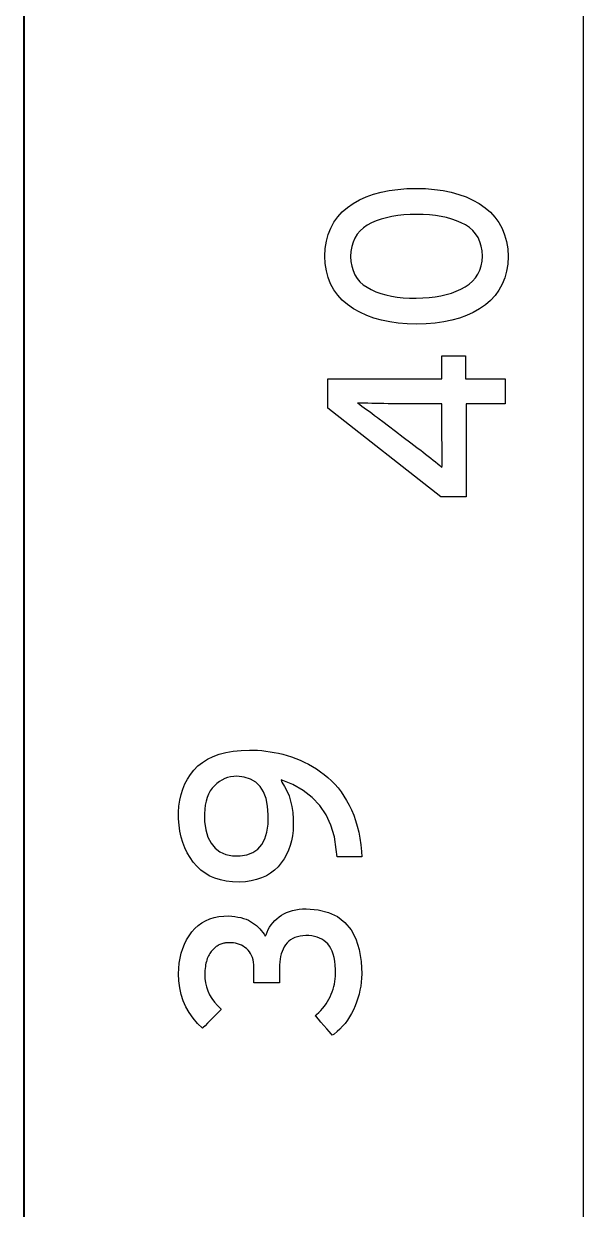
# Model space of a CAD drawing. Extents: x 1 to 47.7, y 0.2 to 35.
# Drawn here: x 35.922 to 36.228, y 15.757 to 16.405 of the extents above; entities that cross this region are included whole.
import ezdxf

# ---------------------------------------------------------------- set-up
doc = ezdxf.new("R2010")
doc.units = 0
doc.header["$MEASUREMENT"] = 0
for name, color, linetype in [('5_1___24__TARGET_LEDS___12', 7, 'CONTINUOUS'), ('6_1__EMPTY_IO_BOARD_POSITI', 7, 'CONTINUOUS'), ('6_2___8__INDEPENDENT_INPUT', 7, 'CONTINUOUS'), ('6_3___8__OPTOISO_INDEPENDE', 7, 'CONTINUOUS'), ('6_4___24__OPTOISO_INDEPEND', 7, 'CONTINUOUS'), ('6_5___8__INDEPENDENT_INPUT', 7, 'CONTINUOUS'), ('6_6___8__INDEPENDENT_INPUT', 7, 'CONTINUOUS'), ('6_7___8__OPTOISO_INDEPENDE', 7, 'CONTINUOUS'), ('6_8___8__OPTOISO_INDEPENDE', 7, 'CONTINUOUS'), ('7_0_____DWG', 7, 'CONTINUOUS')]:
    doc.layers.add(name, color=color, linetype=linetype)

msp = doc.modelspace()

# ---------------------------------------------------------------- linework, layer by layer
at = {"layer": '5_1___24__TARGET_LEDS___12'}
msp.add_lwpolyline([(35.92224, 15.68419), (35.92224, 15.82338), (35.92224, 15.96481), (35.92224, 16.25255), (35.92224, 16.54386), (35.92224, 16.83517), (35.92224, 17.12292), (35.92224, 17.26434), (35.92224, 17.40354), (35.92224, 17.54006), (35.92224, 17.67347)], dxfattribs=at)
at = {"layer": '6_1__EMPTY_IO_BOARD_POSITI'}
msp.add_lwpolyline([(35.92248, 17.6714), (35.92248, 17.48343), (35.92248, 17.28968), (35.92248, 17.09139), (35.92248, 16.88978), (35.92248, 16.48147), (35.92248, 16.07457), (35.92248, 15.8747), (35.92248, 15.67886)], dxfattribs=at)
at = {"layer": '6_2___8__INDEPENDENT_INPUT'}
msp.add_lwpolyline([(35.92224, 15.68419), (35.92224, 15.82338), (35.92224, 15.96481), (35.92224, 16.25255), (35.92224, 16.54386), (35.92224, 16.83517), (35.92224, 17.12292), (35.92224, 17.26434), (35.92224, 17.40354), (35.92224, 17.54006), (35.92224, 17.67347)], dxfattribs=at)
at = {"layer": '6_3___8__OPTOISO_INDEPENDE'}
msp.add_lwpolyline([(35.92224, 15.68419), (35.92224, 15.82338), (35.92224, 15.96481), (35.92224, 16.25255), (35.92224, 16.54386), (35.92224, 16.83517), (35.92224, 17.12292), (35.92224, 17.26434), (35.92224, 17.40354), (35.92224, 17.54006), (35.92224, 17.67347)], dxfattribs=at)
at = {"layer": '6_4___24__OPTOISO_INDEPEND'}
msp.add_lwpolyline([(35.92224, 15.68419), (35.92224, 15.82338), (35.92224, 15.96481), (35.92224, 16.25255), (35.92224, 16.54386), (35.92224, 16.83517), (35.92224, 17.12292), (35.92224, 17.26434), (35.92224, 17.40354), (35.92224, 17.54006), (35.92224, 17.67347)], dxfattribs=at)
at = {"layer": '6_5___8__INDEPENDENT_INPUT'}
msp.add_lwpolyline([(35.92224, 15.68419), (35.92224, 15.82338), (35.92224, 15.96481), (35.92224, 16.25255), (35.92224, 16.54386), (35.92224, 16.83517), (35.92224, 17.12292), (35.92224, 17.26434), (35.92224, 17.40354), (35.92224, 17.54006), (35.92224, 17.67347)], dxfattribs=at)
at = {"layer": '6_6___8__INDEPENDENT_INPUT'}
msp.add_lwpolyline([(35.92224, 15.68419), (35.92224, 15.82338), (35.92224, 15.96481), (35.92224, 16.25255), (35.92224, 16.54386), (35.92224, 16.83517), (35.92224, 17.12292), (35.92224, 17.26434), (35.92224, 17.40354), (35.92224, 17.54006), (35.92224, 17.67347)], dxfattribs=at)
at = {"layer": '6_7___8__OPTOISO_INDEPENDE'}
msp.add_lwpolyline([(35.92224, 15.68419), (35.92224, 15.82338), (35.92224, 15.96481), (35.92224, 16.25255), (35.92224, 16.54386), (35.92224, 16.83517), (35.92224, 17.12292), (35.92224, 17.26434), (35.92224, 17.40354), (35.92224, 17.54006), (35.92224, 17.67347)], dxfattribs=at)
at = {"layer": '6_8___8__OPTOISO_INDEPENDE'}
msp.add_lwpolyline([(35.92224, 15.68419), (35.92224, 15.82338), (35.92224, 15.96481), (35.92224, 16.25255), (35.92224, 16.54386), (35.92224, 16.83517), (35.92224, 17.12292), (35.92224, 17.26434), (35.92224, 17.40354), (35.92224, 17.54006), (35.92224, 17.67347)], dxfattribs=at)
at = {"layer": '7_0_____DWG'}
for points in [[(36.22843, 16.46214), (36.22843, 16.38706), (36.22843, 16.31125), (36.22843, 16.23473), (36.22843, 16.1575), (36.22843, 16.07958), (36.22843, 16.00098), (36.22843, 15.92172), (36.22843, 15.8418), (36.22843, 15.76123), (36.22843, 15.68003)], [(36.16393, 16.21109), (36.18576, 16.21109), (36.18576, 16.19741), (36.1644, 16.19741), (36.1644, 16.14644), (36.1505, 16.14644), (36.08858, 16.19495), (36.08858, 16.21109), (36.15111, 16.21109), (36.15111, 16.22357), (36.16393, 16.22357), (36.16393, 16.21109)]]:
    msp.add_lwpolyline(points, dxfattribs=at)
for points in [[(36.137, 16.31519), (36.14215, 16.31506), (36.14706, 16.31467), (36.15173, 16.31402), (36.15616, 16.31311), (36.16035, 16.31194), (36.1643, 16.31051), (36.16802, 16.30882), (36.1715, 16.30687), (36.17473, 16.30465), (36.17761, 16.30218), (36.18012, 16.29946), (36.18225, 16.29649), (36.18401, 16.29327), (36.1854, 16.28981), (36.18642, 16.2861), (36.18706, 16.28214), (36.18732, 16.27794), (36.18706, 16.27378), (36.18642, 16.26986), (36.18542, 16.26619), (36.18404, 16.26276), (36.1823, 16.25957), (36.18019, 16.25663), (36.1777, 16.25393), (36.17485, 16.25148), (36.17167, 16.24927), (36.16824, 16.24732), (36.16457, 16.24563), (36.16065, 16.2442), (36.15647, 16.24303), (36.15205, 16.24212), (36.14737, 16.24147), (36.14245, 16.24108), (36.13727, 16.24095), (36.13211, 16.24108), (36.12719, 16.24147), (36.12251, 16.24213), (36.11807, 16.24306), (36.11387, 16.24424), (36.10991, 16.24569), (36.10619, 16.24741), (36.10271, 16.24939), (36.09947, 16.25162), (36.09658, 16.25411), (36.09408, 16.25683), (36.09195, 16.25979), (36.0902, 16.26299), (36.08884, 16.26643), (36.08785, 16.27011), (36.08725, 16.27404), (36.08702, 16.2782), (36.08727, 16.2824), (36.08789, 16.28636), (36.08888, 16.29006), (36.09023, 16.29351), (36.09196, 16.29671), (36.09406, 16.29966), (36.09653, 16.30235), (36.09937, 16.3048), (36.10255, 16.30699), (36.10599, 16.30891), (36.10968, 16.31058), (36.11361, 16.31199), (36.1178, 16.31314), (36.12222, 16.31404), (36.1269, 16.31468), (36.13183, 16.31506)], [(36.13727, 16.30096), (36.13366, 16.30089), (36.13019, 16.30067), (36.12688, 16.30031), (36.12372, 16.2998), (36.12071, 16.29914), (36.11785, 16.29834), (36.11515, 16.29739), (36.1126, 16.2963), (36.11023, 16.29504), (36.10812, 16.29358), (36.10629, 16.29193), (36.10474, 16.29008), (36.10346, 16.28803), (36.10246, 16.2858), (36.10174, 16.28337), (36.1013, 16.28075), (36.10113, 16.27794), (36.10129, 16.27517), (36.10173, 16.27259), (36.10245, 16.2702), (36.10343, 16.268), (36.10469, 16.26599), (36.10622, 16.26416), (36.10803, 16.26253), (36.11011, 16.26109), (36.11244, 16.25982), (36.11493, 16.2587), (36.1176, 16.25774), (36.12042, 16.25693), (36.12341, 16.25627), (36.12657, 16.25577), (36.12988, 16.25542), (36.13336, 16.25522), (36.137, 16.25517), (36.1406, 16.25525), (36.14405, 16.25548), (36.14733, 16.25586), (36.15046, 16.2564), (36.15344, 16.25709), (36.15626, 16.25793), (36.15892, 16.25892), (36.16143, 16.26007), (36.16382, 16.26136), (36.16599, 16.26281), (36.16788, 16.26445), (36.16949, 16.26628), (36.17081, 16.26829), (36.17184, 16.27049), (36.17259, 16.27287), (36.17305, 16.27544), (36.17322, 16.2782), (36.17305, 16.28101), (36.17259, 16.28363), (36.17186, 16.28605), (36.17084, 16.28827), (36.16954, 16.29029), (36.16796, 16.29212), (36.16609, 16.29375), (36.16394, 16.29519), (36.16158, 16.29642), (36.1591, 16.29748), (36.15647, 16.29841), (36.15367, 16.29919), (36.15071, 16.29983), (36.14759, 16.30033), (36.14431, 16.30068), (36.14087, 16.30089)], [(36.10494, 16.1978), (36.10607, 16.19701), (36.10726, 16.19616), (36.10852, 16.19525), (36.10984, 16.19429), (36.11123, 16.19327), (36.11269, 16.19219), (36.1142, 16.19105), (36.11578, 16.18986), (36.1168, 16.18909), (36.11866, 16.18768), (36.1218, 16.1853), (36.12572, 16.18233), (36.12995, 16.17912), (36.134, 16.17604), (36.13741, 16.17346), (36.13969, 16.17173), (36.1406, 16.17103), (36.14213, 16.16987), (36.14358, 16.16874), (36.14497, 16.16764), (36.1463, 16.16657), (36.14756, 16.16553), (36.14876, 16.16452), (36.14989, 16.16355), (36.15095, 16.1626), (36.15124, 16.16345), (36.15124, 16.16505), (36.15123, 16.16672), (36.15122, 16.16846), (36.1512, 16.17026), (36.15118, 16.17212), (36.15116, 16.17405), (36.15113, 16.17605), (36.15111, 16.17758), (36.15111, 16.17876), (36.15111, 16.18111), (36.15111, 16.18422), (36.15111, 16.18771), (36.15111, 16.19117), (36.15111, 16.1942), (36.15111, 16.19641), (36.15111, 16.19739), (36.15029, 16.19741), (36.14758, 16.19741), (36.14354, 16.19741), (36.13872, 16.19741), (36.1337, 16.19741), (36.12905, 16.19741), (36.12533, 16.19741), (36.12311, 16.19741), (36.12169, 16.19742), (36.1193, 16.19746), (36.11699, 16.19749), (36.11477, 16.19754), (36.11264, 16.19758), (36.11059, 16.19763), (36.10862, 16.19768), (36.10674, 16.19774)], [(36.04572, 16.00794), (36.04795, 16.00791), (36.05019, 16.0078), (36.05246, 16.00762), (36.05474, 16.00737), (36.05705, 16.00705), (36.05937, 16.00666), (36.06172, 16.0062), (36.06408, 16.00566), (36.06647, 16.00504), (36.06884, 16.00427), (36.07119, 16.00341), (36.0735, 16.00245), (36.07579, 16.00139), (36.07804, 16.00022), (36.08026, 15.99896), (36.08246, 15.99759), (36.08462, 15.99612), (36.08673, 15.99458), (36.08874, 15.99293), (36.09066, 15.99115), (36.09249, 15.98925), (36.09423, 15.98722), (36.09589, 15.98507), (36.09745, 15.9828), (36.09893, 15.9804), (36.10032, 15.97787), (36.10163, 15.97518), (36.10281, 15.97236), (36.10386, 15.96939), (36.10477, 15.96629), (36.10555, 15.96304), (36.1062, 15.95966), (36.1067, 15.95614), (36.10708, 15.95248), (36.10724, 15.94956), (36.10653, 15.94956), (36.10503, 15.94956), (36.103, 15.94956), (36.1007, 15.94956), (36.09836, 15.94956), (36.09625, 15.94956), (36.09461, 15.94956), (36.09369, 15.94956), (36.0933, 15.95356), (36.09221, 15.9605), (36.09035, 15.96683), (36.08772, 15.97253), (36.08432, 15.97761), (36.08015, 15.98207), (36.07521, 15.98591), (36.06951, 15.98912), (36.06304, 15.99172), (36.06344, 15.9903), (36.06498, 15.98803), (36.0663, 15.98557), (36.06741, 15.98291), (36.06831, 15.98006), (36.06899, 15.97702), (36.06946, 15.97379), (36.06972, 15.97036), (36.06977, 15.96685), (36.06964, 15.96393), (36.06931, 15.9611), (36.06878, 15.95838), (36.06805, 15.95576), (36.06712, 15.95323), (36.066, 15.95081), (36.06467, 15.94849), (36.06315, 15.94627), (36.06142, 15.94416), (36.05949, 15.94226), (36.05735, 15.94061), (36.055, 15.93919), (36.05244, 15.93802), (36.04967, 15.93709), (36.0467, 15.9364), (36.04352, 15.93595), (36.04013, 15.93574), (36.03654, 15.93584), (36.03311, 15.93622), (36.02989, 15.93688), (36.02689, 15.93782), (36.02409, 15.93904), (36.02151, 15.94053), (36.01914, 15.9423), (36.01698, 15.94435), (36.01503, 15.94667), (36.01327, 15.94912), (36.01173, 15.95171), (36.0104, 15.95444), (36.00929, 15.95733), (36.00839, 15.96036), (36.00772, 15.96354), (36.00726, 15.96687), (36.00701, 15.97034), (36.00699, 15.9739), (36.0072, 15.97731), (36.00765, 15.98056), (36.00834, 15.98367), (36.00927, 15.98663), (36.01044, 15.98945), (36.01185, 15.99211), (36.01349, 15.99463), (36.01538, 15.997), (36.01754, 15.99923), (36.02, 16.00122), (36.02277, 16.00295), (36.02584, 16.00442), (36.02921, 16.00564), (36.03289, 16.0066), (36.03686, 16.00731), (36.04114, 16.00775)], [(36.03891, 15.99358), (36.03714, 15.9935), (36.03543, 15.99326), (36.03379, 15.99286), (36.03222, 15.9923), (36.03072, 15.99157), (36.02929, 15.99069), (36.02793, 15.98965), (36.02663, 15.98845), (36.02542, 15.98709), (36.02435, 15.98557), (36.02344, 15.98388), (36.02267, 15.98204), (36.02205, 15.98004), (36.02158, 15.97788), (36.02127, 15.97555), (36.0211, 15.97307), (36.02123, 15.96894), (36.02189, 15.9643), (36.02306, 15.96031), (36.02474, 15.95697), (36.02694, 15.95428), (36.02964, 15.95223), (36.03285, 15.95084), (36.03657, 15.95009), (36.04068, 15.95003), (36.04441, 15.95066), (36.04762, 15.9519), (36.05031, 15.95377), (36.05249, 15.95626), (36.05415, 15.95937), (36.0553, 15.9631), (36.05593, 15.96745), (36.05606, 15.97243), (36.0557, 15.9773), (36.05484, 15.98154), (36.05346, 15.98513), (36.05157, 15.9881), (36.04918, 15.99042), (36.04627, 15.99211), (36.04285, 15.99316)], [(36.07685, 15.92112), (36.08329, 15.92056), (36.08897, 15.91913), (36.09388, 15.91683), (36.09803, 15.91366), (36.10141, 15.90961), (36.10402, 15.90469), (36.10587, 15.8989), (36.10695, 15.89224), (36.10727, 15.8855), (36.10716, 15.88322), (36.10695, 15.88096), (36.10664, 15.87873), (36.10623, 15.87652), (36.10572, 15.87434), (36.10511, 15.87218), (36.1044, 15.87005), (36.10359, 15.86794), (36.10267, 15.86585), (36.10164, 15.86384), (36.10052, 15.86193), (36.09933, 15.86012), (36.09805, 15.85842), (36.09669, 15.85682), (36.09525, 15.85532), (36.09372, 15.85392), (36.09211, 15.85262), (36.0911, 15.852), (36.0905, 15.85268), (36.08942, 15.85392), (36.08802, 15.85553), (36.08645, 15.85732), (36.08489, 15.85912), (36.08348, 15.86072), (36.0824, 15.86196), (36.08181, 15.86264), (36.08245, 15.86331), (36.08364, 15.86439), (36.08475, 15.8655), (36.08579, 15.86665), (36.08676, 15.86784), (36.08766, 15.86907), (36.08849, 15.87033), (36.08925, 15.87163), (36.08993, 15.87297), (36.09055, 15.87436), (36.09109, 15.87575), (36.09156, 15.87716), (36.09196, 15.87856), (36.09229, 15.87997), (36.09255, 15.88138), (36.09273, 15.8828), (36.09285, 15.88422), (36.09289, 15.88564), (36.09286, 15.88797), (36.09271, 15.8903), (36.09245, 15.89246), (36.09208, 15.89445), (36.09159, 15.89627), (36.091, 15.89793), (36.0903, 15.89941), (36.08948, 15.90074), (36.08856, 15.90189), (36.08757, 15.90287), (36.08651, 15.90373), (36.08535, 15.90448), (36.08411, 15.9051), (36.08278, 15.90562), (36.08137, 15.90601), (36.07987, 15.90629), (36.07828, 15.90644), (36.07661, 15.90648), (36.07497, 15.90638), (36.07343, 15.90616), (36.07199, 15.90583), (36.07065, 15.90539), (36.06942, 15.90483), (36.06828, 15.90415), (36.06724, 15.90337), (36.06631, 15.90247), (36.06548, 15.90144), (36.06477, 15.90032), (36.06415, 15.89912), (36.06361, 15.89784), (36.06316, 15.89649), (36.0628, 15.89507), (36.06253, 15.89358), (36.06235, 15.89201), (36.06226, 15.89036), (36.06224, 15.88933), (36.06224, 15.88878), (36.06224, 15.88777), (36.06224, 15.88645), (36.06224, 15.88499), (36.06224, 15.88352), (36.06224, 15.88221), (36.06224, 15.88119), (36.06224, 15.88064), (36.06207, 15.88058), (36.06107, 15.88058), (36.05937, 15.88058), (36.05721, 15.88058), (36.05485, 15.88058), (36.05252, 15.88058), (36.05047, 15.88058), (36.04894, 15.88058), (36.04818, 15.88058), (36.04814, 15.88074), (36.04814, 15.88143), (36.04814, 15.88253), (36.04814, 15.88388), (36.04814, 15.88534), (36.04814, 15.88676), (36.04814, 15.88799), (36.04814, 15.88887), (36.04814, 15.88926), (36.0481, 15.89054), (36.04796, 15.89194), (36.04772, 15.89325), (36.04738, 15.89448), (36.04693, 15.89562), (36.04638, 15.89668), (36.04573, 15.89765), (36.04498, 15.89854), (36.04412, 15.89934), (36.04324, 15.90003), (36.04231, 15.90063), (36.04134, 15.90115), (36.04032, 15.9016), (36.03927, 15.90195), (36.03817, 15.90223), (36.03702, 15.90243), (36.03583, 15.90254), (36.03471, 15.90257), (36.03423, 15.90256), (36.03374, 15.90253), (36.03324, 15.90249), (36.03274, 15.90242), (36.03223, 15.90235), (36.03172, 15.90225), (36.03119, 15.90214), (36.03066, 15.90201), (36.03012, 15.90185), (36.02959, 15.90162), (36.02907, 15.90136), (36.02857, 15.90107), (36.02808, 15.90076), (36.02759, 15.90041), (36.02713, 15.90004), (36.02667, 15.89964), (36.02622, 15.89921), (36.02577, 15.89875), (36.02532, 15.89826), (36.02488, 15.89773), (36.02447, 15.89717), (36.02407, 15.89658), (36.0237, 15.89596), (36.02334, 15.8953), (36.02301, 15.8946), (36.0227, 15.89388), (36.02242, 15.8931), (36.02217, 15.89226), (36.02196, 15.89138), (36.02178, 15.89046), (36.02163, 15.88949), (36.02152, 15.88847), (36.02143, 15.88741), (36.02137, 15.8863), (36.02135, 15.88514), (36.02143, 15.88307), (36.02173, 15.8807), (36.02225, 15.87842), (36.023, 15.87622), (36.02398, 15.8741), (36.02518, 15.87206), (36.0266, 15.87011), (36.02825, 15.86824), (36.03012, 15.86645), (36.03014, 15.86592), (36.02924, 15.86501), (36.02789, 15.86363), (36.02626, 15.86198), (36.02452, 15.86021), (36.02287, 15.85853), (36.02146, 15.8571), (36.02049, 15.85611), (36.02013, 15.85574), (36.01735, 15.85845), (36.01491, 15.86132), (36.01279, 15.86434), (36.011, 15.8675), (36.00954, 15.87082), (36.0084, 15.87429), (36.0076, 15.87791), (36.00712, 15.88168), (36.00697, 15.88547), (36.00708, 15.88849), (36.00737, 15.8914), (36.00783, 15.89419), (36.00846, 15.89686), (36.00926, 15.89942), (36.01024, 15.90185), (36.01138, 15.90417), (36.0127, 15.90638), (36.0142, 15.90846), (36.01587, 15.91034), (36.01768, 15.91199), (36.01965, 15.91342), (36.02177, 15.91462), (36.02404, 15.91559), (36.02646, 15.91634), (36.02903, 15.91685), (36.03174, 15.91714), (36.03419, 15.91718), (36.03605, 15.91706), (36.03781, 15.91688), (36.03947, 15.91662), (36.04104, 15.91629), (36.04252, 15.91588), (36.0439, 15.9154), (36.04519, 15.91485), (36.04638, 15.91422), (36.04749, 15.91351), (36.04855, 15.91274), (36.04956, 15.91193), (36.05051, 15.91106), (36.0514, 15.91016), (36.05224, 15.90921), (36.05302, 15.90821), (36.05375, 15.90717), (36.05442, 15.90609), (36.05493, 15.90686), (36.05546, 15.90833), (36.05609, 15.90973), (36.05682, 15.91106), (36.05765, 15.91232), (36.05858, 15.91351), (36.0596, 15.91463), (36.06073, 15.91567), (36.06195, 15.91665), (36.06324, 15.91756), (36.06462, 15.91837), (36.06609, 15.91907), (36.06766, 15.91967), (36.06931, 15.92017), (36.07106, 15.92056), (36.0729, 15.92085), (36.07483, 15.92103)]]:
    msp.add_lwpolyline(points, close=True, dxfattribs=at)

doc.saveas('drawing.dxf')
